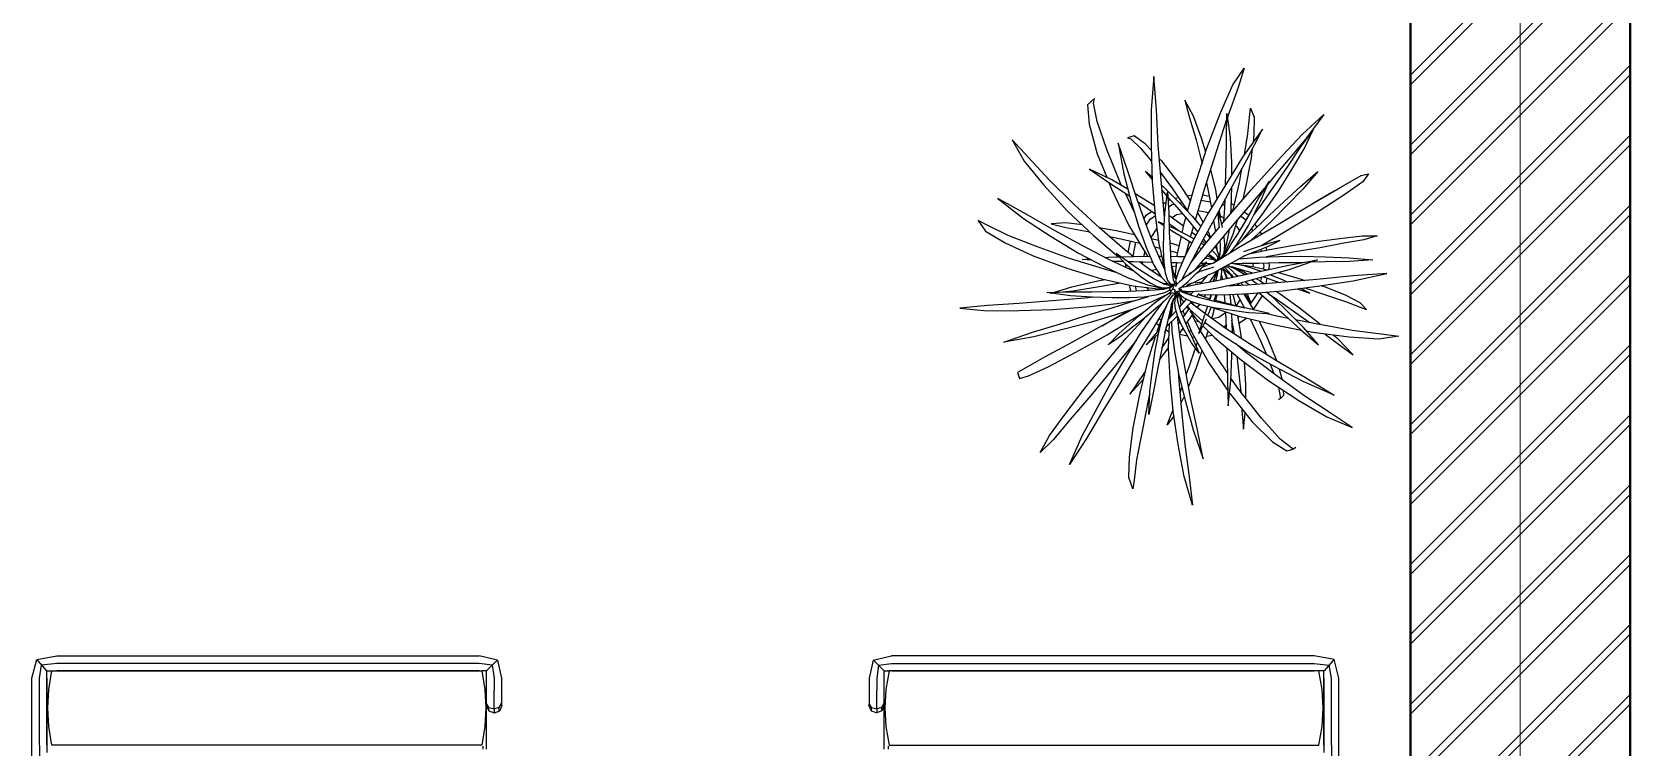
# Model space of a CAD drawing. Header units: millimetres. Extents: x 1531071 to 1560283, y -701792 to -691067.
# Drawn here: x 1546640.1 to 1546931.1, y -696789 to -696658.9 of the extents above; entities that cross this region are included whole.
import ezdxf

# ---------------------------------------------------------------- set-up
doc = ezdxf.new("R2010")
doc.units = ezdxf.units.MM
doc.header["$LTSCALE"] = 20
doc.header["$MEASUREMENT"] = 0
doc.linetypes.add('Dot & Dashed', pattern=[670.277762, 352.777767, -176.388884, 0, -141.111112])
doc.layers.add('mebel', color=21, linetype='Continuous')
doc.layers.add('zelen', color=82, linetype='Continuous')
doc.layers.add('OXLAR', color=6, linetype='Continuous', lineweight=5)
doc.layers.add('wall ext', color=30, linetype='Continuous', lineweight=30)
doc.layers.add('Конструктив - Колонны_Ном._пера__202', color=7, linetype='Continuous', lineweight=0, true_color=0x38637a)
doc.layers.add('Конструктив - Колонны_Ном._пера__28', color=7, linetype='Continuous', lineweight=40, true_color=0xffe4e1)

# ---------------------------------------------------------------- blocks, each defined once
blk = doc.blocks.new('werr')
at = {"layer": 'mebel'}
for p, q in [((1475466.6, -813383.8), (1475475.3, -813349.8)), ((1475475.3, -813349.8), (1475511.7, -813343.3)), ((1475475.3, -813349.8), (1475477.9, -813352.8)), ((1475477.9, -813352.8), (1475493, -813370.2)), ((1475511.6, -813356.8), (1475484.2, -813360)), ((1476281, -813356.8), (1475511.6, -813356.8)), ((1475511.7, -813343.3), (1476281.1, -813343.3)), ((1476304.7, -813360.2), (1476281, -813356.8)), ((1476314.3, -813350.7), (1476281.1, -813343.3)), ((1476311.5, -813353.5), (1476295.2, -813369.8)), ((1476311.5, -813353.5), (1476314.3, -813350.7)), ((1476314.3, -813350.7), (1476321.6, -813383.9)), ((1475466.6, -813505.5), (1475466.6, -813383.8)), ((1475480.1, -813383.9), (1475484.2, -813360)), ((1475480.1, -813505.5), (1475480.1, -813383.9)), ((1475493.6, -813383.9), (1475493.6, -813505.5)), ((1475493.7, -813370.4), (1475502.8, -813370.4)), ((1475493.7, -813505.5), (1475493.7, -813370.4)), ((1475497.1, -813404.1), (1475502.8, -813370.4)), ((1475502.8, -813370.4), (1476285.7, -813370.4)), ((1476281, -813370.3), (1475511.6, -813370.3)), ((1476294.6, -813370.4), (1476285.7, -813370.4)), ((1476285.7, -813370.4), (1476291.5, -813404.1)), ((1476294.6, -813382.8), (1476294.6, -813370.4)), ((1476294.6, -813430), (1476294.6, -813383.8)), ((1476304.7, -813360.2), (1476308.1, -813383.9)), ((1476308.1, -813383.9), (1476308.1, -813406.4)), ((1476321.6, -813383.9), (1476321.6, -813395.1)), ((1475495.2, -813437.9), (1475497.1, -813404.1)), ((1476291.5, -813404.1), (1476293.4, -813437.9)), ((1476308.1, -813439.6), (1476308.1, -813406.4)), ((1476321.6, -813395.1), (1476321.6, -813406.4)), ((1476321.6, -813406.4), (1476321.6, -813430)), ((1475497.1, -813471.7), (1475495.2, -813437.9)), ((1476293.4, -813437.9), (1476291.5, -813471.7)), ((1476294.6, -813430), (1476294.6, -813433.4)), ((1476298.5, -813436.8), (1476294.6, -813430)), ((1476294.6, -813433.4), (1476298.6, -813443)), ((1476294.6, -813433.5), (1476298.6, -813443)), ((1476294.6, -813513), (1476294.6, -813433.5)), ((1476298.5, -813436.8), (1476308.1, -813439.6)), ((1476298.6, -813443), (1476298.5, -813436.8)), ((1476298.6, -813443), (1476308.1, -813446.9)), ((1476303.8, -813445.1), (1476308.1, -813446.9)), ((1476317.6, -813436.8), (1476308.1, -813439.6)), ((1476308.1, -813439.6), (1476308.1, -813446.9)), ((1476308.1, -813446.9), (1476308.2, -813446.9)), ((1476308.1, -813446.9), (1476309, -813446.9)), ((1476309, -813446.9), (1476318.5, -813442.9)), ((1476317.6, -813436.8), (1476321.6, -813430)), ((1476317.7, -813442.9), (1476317.6, -813436.8)), ((1476318.5, -813442.9), (1476317.7, -813442.9)), ((1476322.4, -813433.4), (1476318.5, -813442.9)), ((1476321.6, -813430), (1476321.6, -813433.4)), ((1476322.4, -813433.4), (1476321.6, -813431.3)), ((1476321.6, -813433.4), (1476322.4, -813433.4)), ((1475502.8, -813505.5), (1475497.1, -813471.7)), ((1476291.5, -813471.7), (1476285.7, -813505.5)), ((1475466.6, -815176.2), (1475466.6, -813505.5)), ((1475480.1, -813505.5), (1475480.1, -815176.2)), ((1475493.7, -813505.5), (1475493.7, -813518.8)), ((1476285.7, -813505.5), (1475502.8, -813505.5)), ((1476287.4, -813507.7), (1476287.4, -813513))]:
    blk.add_line(p, q, dxfattribs=at)
blk = doc.blocks.new('z_47')
for p, q in [((0.81, 6.417), (1.156, 6.921)), ((1.156, 6.921), (0.971, 6.335)), ((-1.584, 6.665), (-1.672, 5.658)), ((-1.509, 5.66), (-1.584, 6.665)), ((0.438, 5.562), (0.81, 6.417)), ((0.971, 6.335), (0.659, 5.468)), ((-3.384, 6.003), (-3.602, 5.808)), ((-3.42, 5.86), (-3.384, 6.003)), ((-3.312, 5.308), (-3.42, 5.86)), ((-0.651, 5.947), (-0.502, 5.419)), ((-0.381, 5.461), (-0.651, 5.947)), ((-3.602, 5.808), (-3.552, 5.227)), ((-1.672, 5.658), (-1.67, 4.571)), ((-1.454, 4.588), (-1.509, 5.66)), ((-0.502, 5.419), (-0.304, 4.75)), ((-0.138, 4.796), (-0.381, 5.461)), ((0.026, 4.489), (0.438, 5.562)), ((0.312, 4.396), (0.629, 5.374)), ((0.614, 4.807), (0.632, 5.545)), ((0.632, 5.545), (0.728, 4.809)), ((0.659, 5.468), (0.648, 5.433)), ((1.271, 4.929), (1.319, 5.438)), ((1.319, 5.438), (1.343, 5.705)), ((1.343, 5.705), (1.455, 5.431)), ((1.455, 5.431), (1.451, 4.91)), ((2.912, 4.904), (3.575, 5.513)), ((3.575, 5.513), (3.025, 4.778)), ((-3.552, 5.227), (-3.304, 4.326)), ((-3.011, 4.449), (-3.312, 5.308)), ((-2.184, 4.871), (-2.382, 4.809)), ((-1.838, 4.613), (-2.184, 4.871)), ((1.709, 5.075), (1.104, 4.217)), ((1.167, 4.306), (1.271, 4.929)), ((1.237, 4.144), (1.709, 5.075)), ((1.451, 4.91), (1.427, 4.675)), ((2.167, 4.105), (2.912, 4.904)), ((3.246, 5.054), (2.869, 4.535)), ((2.975, 4.476), (3.246, 5.054)), ((-5.888, 4.746), (-5.521, 4.102)), ((-5.391, 4.214), (-5.888, 4.746)), ((-2.59, 3.405), (-3.011, 4.449)), ((-2.672, 4.641), (-2.498, 3.716)), ((-2.362, 3.765), (-2.672, 4.641)), ((-2.382, 4.809), (-2.287, 4.773)), ((-2.287, 4.773), (-1.98, 4.488)), ((-1.98, 4.488), (-1.655, 4.095)), ((-1.666, 4.433), (-1.838, 4.613)), ((-1.67, 4.571), (-1.636, 3.481)), ((-1.367, 3.52), (-1.454, 4.588)), ((-0.348, 3.321), (0.026, 4.489)), ((-0.304, 4.75), (-0.124, 4.02)), ((-0.01, 4.376), (-0.138, 4.796)), ((-0.054, 3.253), (0.312, 4.396)), ((0.613, 4.061), (0.614, 4.807)), ((0.728, 4.809), (0.766, 4.056)), ((1.38, 4.202), (1.408, 4.481)), ((3.025, 4.778), (2.33, 3.948)), ((2.869, 4.535), (2.468, 3.934)), ((2.604, 3.848), (2.975, 4.476)), ((-5.521, 4.102), (-4.926, 3.371)), ((-4.762, 3.532), (-5.391, 4.214)), ((-3.304, 4.326), (-3.016, 3.612)), ((-1.42, 4.175), (-1.357, 4.108)), ((-1.357, 4.108), (-0.833, 3.42)), ((1.104, 4.217), (0.563, 3.343)), ((0.592, 3.39), (0.613, 4.061)), ((0.745, 3.256), (1.237, 4.144)), ((0.766, 4.056), (0.774, 3.684)), ((1.229, 3.398), (1.38, 4.202)), ((1.372, 3.233), (2.167, 4.105)), ((2.33, 3.948), (1.867, 3.39)), ((2.468, 3.934), (2.032, 3.311)), ((-4.014, 2.8), (-4.762, 3.532)), ((-3.538, 3.861), (-2.919, 3.431)), ((-2.857, 3.536), (-3.538, 3.861)), ((-2.953, 3.455), (-2.872, 3.255)), ((-2.919, 3.431), (-2.317, 3.035)), ((-2.374, 3.252), (-2.857, 3.536)), ((-2.573, 3.369), (-2.59, 3.405)), ((-2.498, 3.716), (-2.271, 2.866)), ((-2.092, 2.939), (-2.362, 3.765)), ((-1.84, 3.792), (-1.64, 3.62)), ((-1.638, 3.555), (-1.84, 3.792)), ((-1.636, 3.481), (-1.546, 2.466)), ((-1.387, 3.753), (-1.037, 3.294)), ((-1.278, 2.523), (-1.367, 3.52)), ((-0.833, 3.42), (-0.473, 2.887)), ((0.008, 3.446), (0.065, 3.199)), ((0.137, 3.849), (0.28, 3.225)), ((0.826, 2.666), (1.01, 3.455)), ((1.01, 3.455), (1.088, 3.875)), ((1.125, 2.945), (1.229, 3.398)), ((1.909, 3.491), (1.63, 3.043)), ((1.706, 2.995), (1.909, 3.491)), ((2.196, 3.192), (2.604, 3.848)), ((2.862, 3.329), (3.387, 3.783)), ((3.387, 3.783), (2.934, 3.25)), ((4.091, 3.307), (4.703, 3.662)), ((4.756, 3.477), (4.175, 3.068)), ((4.703, 3.662), (4.927, 3.718)), ((4.927, 3.718), (4.756, 3.477)), ((-6.327, 2.97), (-5.545, 2.365)), ((-5.466, 2.496), (-6.327, 2.97)), ((-4.926, 3.371), (-4.204, 2.583)), ((-2.872, 3.255), (-2.351, 2.166)), ((-2.457, 3.128), (-2.173, 2.533)), ((-2.152, 3.122), (-1.572, 2.76)), ((-1.825, 2.201), (-2.092, 2.939)), ((-1.354, 3.374), (-1.305, 3.332)), ((-1.339, 3.208), (-1.188, 3.04)), ((-1.305, 3.332), (-0.837, 2.866)), ((-1.254, 2.521), (-1.171, 3.173)), ((-1.171, 3.173), (-1.134, 2.53)), ((-1.162, 3.011), (-0.951, 2.777)), ((-1.155, 2.903), (-1.099, 2.941)), ((-1.037, 3.294), (-0.559, 2.587)), ((-0.945, 2.973), (-0.835, 2.995)), ((-0.58, 3.046), (-0.418, 3.078)), ((-0.562, 2.579), (-0.348, 3.321)), ((-0.324, 2.316), (-0.054, 3.253)), ((-0.15, 2.92), (0.126, 2.865)), ((-0.104, 3.079), (0.094, 3.039)), ((0.563, 3.343), (0.065, 2.523)), ((0.065, 3.199), (0.16, 2.679)), ((0.28, 3.225), (0.329, 2.957)), ((0.301, 2.426), (0.745, 3.256)), ((0.322, 2.994), (0.348, 2.989)), ((0.567, 2.679), (0.576, 2.94)), ((0.621, 2.357), (1.372, 3.233)), ((0.758, 2.651), (0.782, 3.322)), ((0.855, 2.197), (1.591, 3.056)), ((1.63, 3.043), (1.387, 2.618)), ((1.487, 2.551), (1.706, 2.995)), ((1.591, 3.056), (1.78, 3.285)), ((2.032, 3.311), (1.607, 2.696)), ((1.763, 2.567), (2.196, 3.192)), ((2.373, 2.871), (2.862, 3.329)), ((2.934, 3.25), (2.464, 2.762)), ((3.165, 2.774), (4.091, 3.307)), ((3.259, 2.832), (3.695, 3.086)), ((4.175, 3.068), (3.292, 2.49)), ((3.695, 3.086), (3.889, 3.201)), ((3.889, 3.201), (3.896, 3.194)), ((-4.607, 1.999), (-5.466, 2.496)), ((-4.204, 2.583), (-3.405, 1.833)), ((-3.231, 2.063), (-4.014, 2.8)), ((-2.271, 2.866), (-2.045, 2.102)), ((-2.065, 2.863), (-1.589, 2.532)), ((-1.881, 2.356), (-1.805, 2.469)), ((-1.805, 2.469), (-1.649, 2.573)), ((-1.686, 2.35), (-1.543, 2.446)), ((-1.589, 2.532), (-1.55, 2.504)), ((-1.546, 2.466), (-1.433, 1.595)), ((-1.303, 2.805), (-1.21, 2.867)), ((-1.287, 2.617), (-1.238, 2.65)), ((-1.282, 2.564), (-1.251, 2.543)), ((-1.282, 1.938), (-1.254, 2.521)), ((-1.26, 2.384), (-1.278, 2.523)), ((-1.144, 2.712), (-1.032, 2.788)), ((-1.134, 2.53), (-1.121, 1.955)), ((-1.132, 2.459), (-0.838, 2.252)), ((-1.034, 2.39), (-0.903, 2.477)), ((-1.032, 2.788), (-0.972, 2.8)), ((-0.951, 2.777), (-0.57, 2.328)), ((-0.903, 2.477), (-0.726, 2.512)), ((-0.837, 2.866), (-0.423, 2.434)), ((-0.805, 2.833), (-0.735, 2.847)), ((-0.48, 2.897), (-0.47, 2.9)), ((-0.423, 2.434), (-0.158, 2.119)), ((0.065, 2.523), (-0.34, 1.789)), ((-0.258, 2.545), (-0.091, 2.24)), ((-0.241, 2.602), (0.075, 2.539)), ((-0.099, 1.702), (0.301, 2.426)), ((0.354, 2.526), (0.372, 2.27)), ((0.361, 2.54), (0.444, 2.28)), ((0.394, 2.6), (0.417, 2.469)), ((0.417, 2.469), (0.43, 2.325)), ((0.419, 2.454), (0.543, 2.371)), ((0.496, 2.791), (0.513, 2.788)), ((0.513, 2.788), (0.569, 2.75)), ((0.534, 2.254), (0.567, 2.679)), ((0.747, 2.503), (0.758, 2.651)), ((0.756, 2.626), (0.808, 2.591)), ((0.764, 2.819), (0.849, 2.762)), ((0.802, 2.568), (0.826, 2.666)), ((1.053, 2.427), (1.167, 2.35)), ((1.387, 2.618), (1.16, 2.24)), ((1.161, 2.554), (1.287, 2.469)), ((1.282, 2.152), (1.487, 2.551)), ((1.287, 2.469), (1.293, 2.461)), ((1.352, 2.003), (1.763, 2.567)), ((1.607, 2.696), (1.453, 2.485)), ((1.495, 2.058), (1.909, 2.448)), ((1.909, 2.448), (2.373, 2.871)), ((2.464, 2.762), (2.018, 2.306)), ((2.077, 2.121), (3.165, 2.774)), ((3.292, 2.49), (2.232, 1.853)), ((3.17, 2.777), (3.259, 2.832)), ((-6.919, 2.296), (-6.692, 1.975)), ((-6.61, 2.136), (-6.919, 2.296)), ((-6.692, 1.975), (-6.103, 1.623)), ((-6.004, 1.844), (-6.61, 2.136)), ((-5.545, 2.365), (-4.703, 1.818)), ((-4.256, 2.225), (-4.703, 2.196)), ((-4.703, 2.196), (-4.263, 2.089)), ((-3.761, 1.544), (-4.607, 1.999)), ((-4.263, 2.089), (-3.593, 1.961)), ((-3.757, 2.163), (-4.256, 2.225)), ((-3.593, 1.961), (-3.526, 1.946)), ((-3.257, 2.088), (-2.727, 2)), ((-2.466, 1.412), (-3.231, 2.063)), ((-2.727, 2), (-2.177, 1.877)), ((-2.351, 2.166), (-1.795, 1.246)), ((-2.045, 2.102), (-1.806, 1.457)), ((-1.589, 1.564), (-1.825, 2.201)), ((-1.811, 2.164), (-1.686, 2.35)), ((-1.669, 1.782), (-1.492, 2.048)), ((-1.457, 2.263), (-1.272, 2.143)), ((-1.27, 2.185), (-1.457, 2.263)), ((-1.127, 2.207), (-0.974, 2.1)), ((-1.125, 2.125), (-1, 2.073)), ((-1.123, 2.046), (-1.051, 1.999)), ((-1.121, 1.955), (-1.093, 1.458)), ((-1.051, 1.999), (-0.678, 1.776)), ((-1, 2.073), (-0.607, 1.874)), ((-0.974, 2.1), (-0.819, 1.981)), ((-0.838, 2.252), (-0.684, 2.135)), ((-0.726, 1.935), (-0.668, 2.21)), ((-0.668, 2.21), (-0.618, 2.384)), ((-0.57, 2.328), (-0.251, 1.95)), ((-0.47, 1.801), (-0.383, 2.107)), ((-0.43, 1.943), (-0.312, 1.853)), ((-0.035, 1.576), (0.394, 2.087)), ((0.053, 1.978), (0.061, 1.963)), ((0.061, 1.963), (0.137, 1.781)), ((0.212, 1.431), (0.855, 2.197)), ((0.226, 2.292), (0.28, 1.951)), ((0.372, 2.27), (0.395, 2.079)), ((0.444, 2.28), (0.485, 2.082)), ((0.467, 2.173), (0.621, 2.357)), ((0.632, 1.609), (0.705, 2.018)), ((0.818, 1.888), (0.953, 2.311)), ((0.897, 2.135), (0.93, 2.113)), ((0.93, 2.113), (1.012, 1.99)), ((1.16, 2.24), (0.962, 1.905)), ((1.083, 1.814), (1.282, 2.152)), ((1.091, 1.69), (1.352, 2.003)), ((1.132, 1.728), (1.495, 2.058)), ((1.167, 2.35), (1.198, 2.305)), ((1.372, 1.706), (2.077, 2.121)), ((1.377, 2.037), (1.413, 1.984)), ((1.481, 2.179), (1.536, 2.097)), ((2.018, 2.306), (1.599, 1.912)), ((1.636, 1.947), (1.677, 1.885)), ((-6.103, 1.623), (-5.25, 1.226)), ((-5.146, 1.51), (-6.004, 1.844)), ((-4.15, 1.149), (-5.146, 1.51)), ((-4.703, 1.818), (-3.869, 1.311)), ((-2.978, 1.13), (-3.761, 1.544)), ((-3.405, 1.833), (-2.655, 1.194)), ((-2.94, 1.816), (-2.774, 1.779)), ((-2.774, 1.779), (-2.015, 1.611)), ((-2.365, 1.331), (-2.296, 1.673)), ((-2.219, 1.214), (-2.135, 1.637)), ((-2.198, 1.882), (-2.188, 1.896)), ((-1.806, 1.457), (-1.584, 0.943)), ((-1.66, 1.757), (-1.447, 1.704)), ((-1.368, 1.056), (-1.589, 1.564)), ((-1.56, 1.5), (-1.402, 1.46)), ((-1.433, 1.595), (-1.279, 0.935)), ((-1.293, 1.433), (-1.282, 1.938)), ((-1.102, 1.618), (-0.993, 1.59)), ((-1.093, 1.458), (-1.07, 1.047)), ((-0.993, 1.59), (-0.813, 1.532)), ((-0.864, 1.288), (-0.751, 1.82)), ((-0.678, 1.776), (-0.43, 1.618)), ((-0.34, 1.789), (-0.658, 1.186)), ((-0.619, 1.271), (-0.507, 1.667)), ((-0.607, 1.874), (-0.364, 1.744)), ((-0.47, 1.004), (-0.035, 1.576)), ((-0.413, 1.107), (-0.099, 1.702)), ((-0.312, 1.853), (-0.307, 1.849)), ((-0.216, 1.481), (-0.142, 1.435)), ((-0.145, 1.615), (-0.051, 1.555)), ((-0.115, 1.672), (-0.025, 1.589)), ((-0.084, 1.731), (0.001, 1.619)), ((0.012, 1.905), (0.121, 1.762)), ((0.217, 1.007), (0.982, 1.477)), ((0.276, 1.508), (0.319, 1.43)), ((0.319, 1.559), (0.33, 1.395)), ((0.434, 1.565), (0.426, 1.686)), ((0.432, 1.402), (0.434, 1.565)), ((0.534, 1.815), (0.541, 1.779)), ((0.537, 1.29), (0.632, 1.609)), ((0.541, 1.779), (0.554, 1.578)), ((0.554, 1.578), (0.552, 1.414)), ((0.603, 1.368), (0.818, 1.888)), ((0.785, 1.627), (0.647, 1.403)), ((0.744, 1.33), (0.906, 1.534)), ((0.962, 1.905), (0.785, 1.627)), ((0.843, 1.456), (1.132, 1.728)), ((0.906, 1.534), (1.083, 1.814)), ((0.982, 1.477), (1.364, 1.702)), ((1.158, 1.771), (1.166, 1.76)), ((1.607, 1.508), (1.341, 1.423)), ((1.599, 1.912), (1.365, 1.7)), ((1.513, 1.834), (1.535, 1.802)), ((1.904, 1.604), (1.607, 1.508)), ((1.619, 1.414), (1.916, 1.534)), ((2.232, 1.853), (1.694, 1.536)), ((1.794, 1.595), (1.799, 1.57)), ((1.814, 1.493), (1.832, 1.401)), ((2.235, 1.688), (1.904, 1.604)), ((1.916, 1.534), (2.235, 1.688)), ((1.927, 1.422), (2.662, 1.551)), ((2.662, 1.551), (3.419, 1.677)), ((3.466, 1.473), (2.694, 1.344)), ((3.419, 1.677), (4.135, 1.768)), ((4.184, 1.607), (3.466, 1.473)), ((4.135, 1.768), (4.739, 1.835)), ((4.783, 1.715), (4.184, 1.607)), ((4.739, 1.835), (5.193, 1.83)), ((5.193, 1.83), (4.783, 1.715)), ((-5.25, 1.226), (-4.23, 0.856)), ((-3.119, 0.831), (-4.15, 1.149)), ((-3.869, 1.311), (-3.075, 0.891)), ((-3.761, 1.116), (-3.538, 1.135)), ((-3.469, 1.099), (-3.761, 1.116)), ((-3.066, 1.177), (-2.978, 1.184)), ((-2.978, 1.184), (-2.641, 1.195)), ((-2.282, 0.799), (-2.978, 1.13)), ((-2.849, 1.069), (-2.517, 1.062)), ((-2.735, 1.296), (-2.454, 0.994)), ((-2.394, 1.07), (-2.735, 1.296)), ((-2.584, 1.196), (-2.208, 1.208)), ((-2.211, 1.208), (-2.466, 1.412)), ((-2.454, 0.994), (-2.177, 0.755)), ((-2.435, 0.978), (-2.446, 0.923)), ((-2.099, 0.857), (-2.394, 1.07)), ((-2.38, 1.06), (-2.219, 1.057)), ((-2.219, 1.057), (-1.625, 1.038)), ((-2.208, 1.208), (-1.703, 1.219)), ((-2.015, 1.05), (-1.804, 0.88)), ((-1.929, 0.981), (-1.916, 1.047)), ((-1.883, 1.215), (-1.856, 1.348)), ((-1.795, 1.246), (-1.773, 1.217)), ((-1.635, 1.038), (-1.612, 1.009)), ((-1.44, 1.222), (-1.346, 1.221)), ((-1.243, 0.787), (-1.368, 1.056)), ((-1.357, 1.032), (-1.301, 1.031)), ((-1.348, 1.032), (-1.27, 0.912)), ((-1.27, 1.018), (-1.293, 1.433)), ((-1.231, 0.698), (-1.27, 1.018)), ((-1.089, 1.382), (-1.078, 1.379)), ((-1.079, 1.216), (-0.855, 1.212)), ((-1.078, 1.379), (-0.857, 1.323)), ((-1.07, 1.047), (-1.032, 0.729)), ((-1.067, 1.027), (-0.889, 1.024)), ((-1.061, 0.97), (-0.962, 0.578)), ((-0.897, 1.024), (-0.94, 0.672)), ((-0.889, 1.024), (-0.728, 1.018)), ((-0.874, 1.213), (-0.864, 1.288)), ((-0.855, 1.212), (-0.648, 1.205)), ((-0.658, 1.186), (-0.848, 0.734)), ((-0.649, 0.677), (-0.413, 1.107)), ((-0.624, 1.252), (-0.619, 1.271)), ((-0.621, 1.263), (-0.618, 1.262)), ((-0.568, 1.453), (-0.524, 1.439)), ((-0.366, 1.197), (-0.36, 1.195)), ((-0.366, 1.196), (-0.34, 1.195)), ((-0.34, 1.195), (-0.326, 1.193)), ((-0.306, 0.843), (0.212, 1.431)), ((-0.281, 1.357), (-0.22, 1.332)), ((0.026, 1.036), (-0.263, 0.854)), ((-0.186, 0.796), (0.026, 1.036)), ((-0.165, 1.003), (-0.028, 1.002)), ((-0.028, 1.159), (0.031, 1.152)), ((-0.004, 1.001), (0.164, 0.994)), ((0.031, 1.152), (0.242, 1.104)), ((0.033, 1.228), (0.115, 1.193)), ((0.073, 1.274), (0.183, 1.172)), ((0.073, 0.961), (0.201, 1.007)), ((0.078, 1.28), (0.097, 1.266)), ((0.097, 1.266), (0.235, 1.165)), ((0.115, 1.193), (0.211, 1.111)), ((0.179, 1.394), (0.193, 1.384)), ((0.183, 1.172), (0.218, 1.11)), ((0.193, 1.384), (0.312, 1.258)), ((0.201, 1.007), (0.242, 1.022)), ((0.232, 0.725), (1.164, 1.225)), ((0.235, 1.165), (0.301, 1.093)), ((0.242, 1.104), (0.284, 1.053)), ((0.292, 1.088), (0.27, 1.07)), ((0.284, 1.053), (0.283, 1.047)), ((0.292, 1.088), (0.292, 1.104)), ((0.301, 1.093), (0.292, 1.088)), ((0.295, 1.055), (0.301, 1.093)), ((0.333, 1.1), (0.296, 1.055)), ((0.312, 1.258), (0.359, 1.163)), ((0.319, 1.43), (0.383, 1.235)), ((0.322, 1.077), (0.329, 1.075)), ((0.359, 1.163), (0.333, 1.1)), ((0.333, 1.102), (0.351, 1.089)), ((0.354, 1.124), (0.34, 1.115)), ((0.353, 1.123), (0.388, 1.121)), ((0.383, 1.235), (0.354, 1.124)), ((0.359, 1.145), (0.417, 1.13)), ((0.368, 1.175), (0.424, 1.318)), ((0.371, 1.142), (0.407, 1.19)), ((0.419, 1.147), (0.371, 1.142)), ((0.371, 1.122), (0.388, 1.112)), ((0.388, 1.121), (0.393, 1.136)), ((0.407, 1.19), (0.427, 1.277)), ((0.479, 1.196), (0.419, 1.147)), ((0.424, 1.318), (0.43, 1.352)), ((0.427, 1.277), (0.432, 1.402)), ((0.444, 1.146), (0.474, 1.193)), ((0.534, 1.244), (0.45, 1.154)), ((0.45, 1.154), (0.453, 1.152)), ((0.523, 1.286), (0.479, 1.196)), ((0.59, 1.323), (0.485, 1.21)), ((0.485, 1.21), (0.537, 1.29)), ((0.552, 1.414), (0.523, 1.286)), ((0.533, 1.261), (0.603, 1.368)), ((0.647, 1.403), (0.534, 1.244)), ((0.75, 1.002), (0.885, 0.988)), ((0.826, 0.994), (1.091, 1.001)), ((0.842, 0.994), (0.882, 0.988)), ((0.885, 0.988), (1.149, 0.933)), ((0.89, 0.987), (1.403, 0.902)), ((0.992, 1.133), (1.121, 1.149)), ((1.091, 1.001), (1.589, 1.005)), ((1.121, 1.149), (1.619, 1.189)), ((1.128, 1.221), (1.356, 1.305)), ((1.341, 1.423), (1.132, 1.347)), ((1.164, 1.225), (1.209, 1.251)), ((1.303, 1.285), (1.927, 1.422)), ((1.347, 1.302), (1.349, 1.295)), ((1.356, 1.305), (1.619, 1.414)), ((1.407, 1.003), (1.423, 0.923)), ((1.589, 1.005), (2.196, 1.021)), ((1.619, 1.189), (2.219, 1.205)), ((1.658, 1.429), (1.671, 1.366)), ((1.759, 0.923), (1.742, 1.009)), ((1.944, 1.213), (1.826, 1.195)), ((1.872, 1.202), (1.873, 1.196)), ((1.927, 0.923), (1.909, 1.013)), ((2.694, 1.344), (1.944, 1.213)), ((2.196, 1.021), (2.882, 1.029)), ((2.219, 1.205), (2.894, 1.214)), ((2.46, 0.934), (3.382, 1.105)), ((3.382, 1.105), (2.511, 0.805)), ((2.882, 1.029), (2.992, 1.032)), ((2.894, 1.214), (3.614, 1.196)), ((3.612, 1.049), (3.187, 1.038)), ((4.35, 1.06), (3.612, 1.049)), ((3.614, 1.196), (4.346, 1.171)), ((4.346, 1.171), (5.058, 1.101)), ((5.058, 1.101), (4.35, 1.06)), ((-4.23, 0.856), (-3.177, 0.532)), ((-3.285, 0.464), (-3.075, 0.51)), ((-3.177, 0.532), (-2.215, 0.322)), ((-2.696, 0.711), (-3.119, 0.831)), ((-3.075, 0.891), (-2.369, 0.556)), ((-2.446, 0.923), (-2.435, 0.872)), ((-2.369, 0.556), (-1.777, 0.345)), ((-2.17, 0.749), (-2.282, 0.799)), ((-2.258, 0.824), (-2.25, 0.785)), ((-2.177, 0.755), (-1.929, 0.555)), ((-1.832, 0.684), (-2.099, 0.857)), ((-1.929, 0.555), (-1.7, 0.408)), ((-1.605, 0.539), (-1.832, 0.684)), ((-1.804, 0.88), (-1.364, 0.588)), ((-1.667, 0.79), (-1.577, 0.807)), ((-1.409, 0.435), (-1.605, 0.539)), ((-1.584, 0.943), (-1.364, 0.587)), ((-1.577, 0.807), (-1.507, 0.819)), ((-1.413, 0.621), (-1.387, 0.625)), ((-1.364, 0.587), (-1.171, 0.388)), ((-1.279, 0.935), (-1.251, 0.864)), ((-1.251, 0.864), (-1.276, 0.86)), ((-1.159, 0.481), (-1.231, 0.698)), ((-1.043, 0.901), (-0.909, 0.925)), ((-1.032, 0.729), (-1, 0.507)), ((-1, 0.507), (-0.953, 0.388)), ((-0.992, 0.695), (-0.935, 0.705)), ((-0.962, 0.578), (-0.913, 0.506)), ((-0.94, 0.672), (-0.906, 0.531)), ((-0.848, 0.734), (-0.925, 0.464)), ((-0.919, 0.515), (-0.913, 0.508)), ((-0.675, 0.547), (-0.807, 0.434)), ((-0.742, 0.489), (-0.649, 0.677)), ((-0.488, 0.684), (-0.675, 0.547)), ((-0.544, 0.453), (-0.385, 0.608)), ((-0.42, 0.735), (-0.52, 0.682)), ((-0.52, 0.682), (-0.478, 0.691)), ((-0.263, 0.854), (-0.488, 0.684)), ((-0.408, 0.407), (0.048, 0.633)), ((-0.385, 0.608), (-0.186, 0.796)), ((-0.361, 0.779), (-0.306, 0.843)), ((-0.32, 0.826), (-0.291, 0.832)), ((-0.291, 0.697), (-0.186, 0.761)), ((-0.277, 0.709), (-0.211, 0.746)), ((-0.24, 0.745), (-0.079, 0.793)), ((-0.171, 0.381), (0.046, 0.631)), ((-0.112, 0.879), (-0.089, 0.889)), ((-0.089, 0.889), (0.073, 0.961)), ((-0.079, 0.793), (0.086, 0.841)), ((0.046, 0.631), (0.085, 0.675)), ((0.086, 0.841), (0.212, 0.887)), ((0.097, 0.658), (0.232, 0.725)), ((0.138, 0.479), (0.295, 0.705)), ((0.212, 0.887), (0.234, 0.895)), ((0.221, 0.467), (0.342, 0.756)), ((0.231, 0.456), (0.863, 0.593)), ((0.244, 0.459), (0.267, 0.576)), ((0.295, 0.705), (0.33, 0.777)), ((0.296, 0.47), (0.346, 0.666)), ((0.342, 0.756), (0.341, 0.783)), ((0.346, 0.666), (0.377, 0.803)), ((0.372, 0.8), (0.374, 0.79)), ((0.443, 0.502), (0.46, 0.571)), ((0.474, 0.75), (0.455, 0.844)), ((0.46, 0.571), (0.474, 0.75)), ((0.465, 0.85), (0.537, 0.776)), ((0.465, 0.642), (0.488, 0.543)), ((0.488, 0.543), (0.492, 0.513)), ((0.49, 0.863), (0.707, 0.685)), ((0.53, 0.884), (0.563, 0.872)), ((0.537, 0.889), (0.579, 0.86)), ((0.537, 0.776), (0.621, 0.541)), ((0.552, 0.737), (0.579, 0.705)), ((0.579, 0.86), (0.663, 0.774)), ((0.579, 0.705), (0.642, 0.545)), ((0.583, 0.913), (0.675, 0.869)), ((0.624, 0.935), (0.693, 0.922)), ((0.632, 0.939), (0.812, 0.895)), ((0.663, 0.774), (0.77, 0.649)), ((0.675, 0.869), (0.781, 0.785)), ((0.693, 0.922), (0.94, 0.803)), ((0.707, 0.685), (0.788, 0.576)), ((0.77, 0.649), (0.819, 0.583)), ((0.779, 0.903), (1.142, 0.743)), ((0.781, 0.785), (0.888, 0.661)), ((0.812, 0.895), (1.059, 0.817)), ((0.842, 0.713), (0.971, 0.615)), ((0.863, 0.593), (1.617, 0.747)), ((0.888, 0.661), (0.928, 0.606)), ((0.916, 0.843), (1.171, 0.781)), ((0.94, 0.803), (1.171, 0.656)), ((1.692, 0.577), (0.965, 0.382)), ((1.059, 0.817), (1.375, 0.717)), ((1.142, 0.743), (1.267, 0.675)), ((1.149, 0.933), (1.462, 0.834)), ((1.375, 0.717), (1.41, 0.704)), ((1.377, 0.698), (1.381, 0.715)), ((1.391, 0.496), (1.557, 0.364)), ((1.403, 0.902), (1.858, 0.8)), ((1.423, 0.923), (1.418, 0.899)), ((1.462, 0.834), (1.674, 0.759)), ((1.527, 0.532), (1.644, 0.469)), ((1.617, 0.747), (2.46, 0.934)), ((1.665, 0.454), (1.69, 0.576)), ((2.511, 0.805), (1.692, 0.577)), ((1.738, 0.589), (1.745, 0.587)), ((1.74, 0.827), (1.759, 0.923)), ((1.745, 0.587), (2.17, 0.44)), ((1.82, 0.386), (1.853, 0.55)), ((1.904, 0.811), (1.927, 0.923)), ((1.958, 0.651), (2.235, 0.536)), ((2.199, 0.718), (2.884, 0.518)), ((2.235, 0.536), (2.459, 0.438)), ((3.363, 0.511), (2.268, 0.423)), ((2.884, 0.518), (2.995, 0.481)), ((4.46, 0.621), (3.363, 0.511)), ((5.482, 0.692), (4.46, 0.621)), ((4.464, 0.465), (5.482, 0.692)), ((-4.83, 0.113), (-4.124, 0.138)), ((-4.119, 0.018), (-4.83, 0.113)), ((-4.712, 0.088), (-4.69, 0.095)), ((-4.673, 0.092), (-4.712, 0.088)), ((-4.605, 0.121), (-4.077, 0.285)), ((-4.335, 0.13), (-4.037, 0.164)), ((-4.124, 0.138), (-3.468, 0.136)), ((-3.457, -0.024), (-4.119, 0.018)), ((-4.077, 0.285), (-3.285, 0.464)), ((-4.037, 0.164), (-3.244, 0.3)), ((-3.468, 0.136), (-2.874, 0.148)), ((-3.244, 0.3), (-2.603, 0.406)), ((-2.874, 0.148), (-2.351, 0.155)), ((-2.351, 0.155), (-1.907, 0.176)), ((-2.331, 0.347), (-2.293, 0.158)), ((-2.215, 0.322), (-1.466, 0.226)), ((-2.156, 0.314), (-2.127, 0.166)), ((-1.907, 0.176), (-1.548, 0.192)), ((-1.524, 0.032), (-1.88, -0.023)), ((-1.806, 0.269), (-1.748, 0.183)), ((-1.777, 0.345), (-1.336, 0.247)), ((-1.7, 0.408), (-1.503, 0.304)), ((-1.279, 0.002), (-1.646, -0.169)), ((-1.548, 0.192), (-1.282, 0.22)), ((-1.263, 0.101), (-1.524, 0.032)), ((-1.503, 0.304), (-1.329, 0.256)), ((-1.469, 0.2), (-1.42, 0.207)), ((-1.466, 0.226), (-1.285, 0.239)), ((-1.42, 0.441), (-1.293, 0.396)), ((-1.42, 0.207), (-1.225, 0.253)), ((-1.256, 0.361), (-1.409, 0.435)), ((-1.38, -0.068), (-1.226, 0.038)), ((-1.336, 0.247), (-1.248, 0.254)), ((-1.329, 0.256), (-1.19, 0.252)), ((-1.293, 0.396), (-1.116, 0.375)), ((-1.282, 0.22), (-1.115, 0.262)), ((-1.265, 0.011), (-1.279, 0.002)), ((-1.101, 0.182), (-1.263, 0.101)), ((-1.135, 0.33), (-1.256, 0.361)), ((-1.226, 0.038), (-1.115, 0.109)), ((-1.19, 0.252), (-1.087, 0.29)), ((-1.171, 0.388), (-1.015, 0.352)), ((-1.171, 0.259), (-1.066, 0.266)), ((-1.073, 0.367), (-1.159, 0.481)), ((-1.062, 0.072), (-1.147, -0.018)), ((-1.051, 0.343), (-1.135, 0.33)), ((-1.115, 0.262), (-1.101, 0.182)), ((-1.115, 0.109), (-1.062, 0.072)), ((-1.112, 0.107), (-1.062, 0.138)), ((-1.112, -0.111), (-1.001, 0.041)), ((-1.062, 0.138), (-1.107, 0.219)), ((-1.103, 0.102), (-1.091, 0.113)), ((-1.087, 0.29), (-1.051, 0.343)), ((-1.078, 0.168), (-1.044, 0.181)), ((-0.974, 0.36), (-1.073, 0.367)), ((-1.073, 0.079), (-1.042, 0.111)), ((-1.066, 0.266), (-1.041, 0.358)), ((-1.062, 0.285), (-0.945, 0.348)), ((-1.052, 0.319), (-1.028, 0.314)), ((-1.042, 0.111), (-0.945, 0.082)), ((-0.991, 0.283), (-1.037, 0.188)), ((-1.037, 0.188), (-1.015, 0.217)), ((-1.028, 0.314), (-1.007, 0.357)), ((-0.938, 0.023), (-1.016, -0.179)), ((-1.015, 0.352), (-0.998, 0.362)), ((-1.015, 0.217), (-0.979, 0.221)), ((-1.001, 0.041), (-0.923, 0.054)), ((-0.923, 0.054), (-0.995, -0.092)), ((-0.987, 0.292), (-0.991, 0.283)), ((-0.981, 0.36), (-0.977, 0.33)), ((-0.979, 0.221), (-0.95, 0.198)), ((-0.895, 0.374), (-0.974, 0.36)), ((-0.972, 0.333), (-0.97, 0.337)), ((-0.945, 0.082), (-0.97, 0.046)), ((-0.945, 0.162), (-0.966, 0.133)), ((-0.966, 0.133), (-0.827, 0.156)), ((-0.931, 0.4), (-0.965, 0.418)), ((-0.955, 0.085), (-0.845, 0.153)), ((-0.953, 0.388), (-0.931, 0.4)), ((-0.953, 0.388), (-0.895, 0.374)), ((-0.95, 0.198), (-0.945, 0.162)), ((-0.94, 0.051), (-0.933, 0.072)), ((-0.933, 0.401), (-0.898, 0.413)), ((-0.933, 0.072), (-0.831, 0.106)), ((-0.933, -0.056), (-0.88, 0.043)), ((-0.897, 0.357), (-0.931, 0.307)), ((-0.931, 0.307), (-0.922, 0.292)), ((-0.927, 0.044), (-0.85, 0.088)), ((-0.925, 0.464), (-0.884, 0.387)), ((-0.909, 0.367), (-0.898, 0.373)), ((-0.807, 0.434), (-0.897, 0.357)), ((-0.897, 0.374), (-0.877, 0.385)), ((-0.884, 0.387), (-0.867, 0.382)), ((-0.88, 0.043), (-0.845, 0.096)), ((-0.845, 0.096), (-0.878, 0.022)), ((-0.878, -0.041), (-0.848, 0.086)), ((-0.878, 0.022), (-0.877, -0.093)), ((-0.831, 0.106), (-0.874, -0.104)), ((-0.852, 0.099), (-0.843, 0.12)), ((-0.843, 0.237), (-0.825, 0.233)), ((-0.827, 0.156), (-0.802, 0.162)), ((-0.825, 0.233), (-0.766, 0.264)), ((-0.809, 0.109), (-0.796, 0.122)), ((-0.756, -0.268), (-0.809, 0.109)), ((-0.805, 0.174), (-0.796, 0.231)), ((-0.708, 0.111), (-0.805, 0.174)), ((-0.796, 0.231), (-0.783, 0.16)), ((-0.786, 0.189), (-0.748, 0.212)), ((-0.784, 0.167), (-0.77, 0.171)), ((-0.784, 0.057), (-0.68, -0.046)), ((-0.775, 0.155), (-0.762, 0.203)), ((-0.775, 0.049), (-0.744, -0.096)), ((-0.766, 0.264), (-0.676, 0.341)), ((-0.762, 0.203), (-0.735, 0.128)), ((-0.753, 0.181), (-0.74, 0.198)), ((-0.751, 0.172), (-0.739, 0.196)), ((-0.747, 0.28), (-0.606, 0.296)), ((-0.744, 0.28), (-0.744, 0.282)), ((-0.724, 0.3), (-0.69, 0.286)), ((-0.51, 0.13), (-0.712, 0.151)), ((-0.506, 0.042), (-0.708, 0.111)), ((-0.704, 0.15), (-0.68, 0.101)), ((-0.68, 0.148), (-0.607, 0.076)), ((-0.676, 0.341), (-0.544, 0.453)), ((-0.624, 0.142), (-0.589, 0.116)), ((-0.615, 0.295), (-0.462, 0.389)), ((-0.606, 0.296), (-0.267, 0.364)), ((-0.589, 0.116), (-0.432, 0.094)), ((-0.565, 0.356), (-0.408, 0.407)), ((-0.152, 0.156), (-0.51, 0.13)), ((-0.199, -0.051), (-0.506, 0.042)), ((-0.485, 0.035), (-0.391, 0.139)), ((-0.352, 0.435), (-0.318, 0.409)), ((-0.318, 0.409), (-0.125, 0.434)), ((-0.304, -0.019), (-0.209, 0.084)), ((-0.286, -0.024), (-0.266, 0.008)), ((-0.267, 0.364), (0.231, 0.456)), ((-0.239, 0.051), (0.113, -0.074)), ((-0.237, 0.05), (-0.231, 0.06)), ((-0.227, 0.065), (-0.183, 0.058)), ((-0.183, 0.058), (0.469, 0.04)), ((0.341, 0.247), (-0.152, 0.156)), ((-0.051, -0.016), (-0.017, 0.034)), ((-0.017, 0.034), (-0.006, 0.054)), ((0.097, 0.431), (0.138, 0.479)), ((0.111, -0.124), (0.166, 0.049)), ((0.117, -0.075), (0.15, 0.049)), ((0.213, 0.453), (0.221, 0.467)), ((0.231, -0.152), (0.307, 0.039)), ((0.298, -0.124), (0.333, 0.044)), ((0.307, 0.039), (0.308, 0.045)), ((0.965, 0.382), (0.341, 0.247)), ((0.469, 0.04), (1.316, 0.086)), ((0.543, 0.044), (0.564, -0.195)), ((1.256, 0.34), (0.607, 0.305)), ((0.671, 0.318), (0.673, 0.308)), ((0.719, 0.054), (0.745, -0.244)), ((0.728, 0.331), (0.736, 0.312)), ((0.77, 0.34), (0.787, 0.314)), ((0.806, 0.059), (0.899, -0.285)), ((0.938, 0.376), (0.976, 0.325)), ((1.16, -0.352), (0.938, 0.066)), ((0.964, 0.382), (1.005, 0.326)), ((1.061, 0.407), (1.104, 0.332)), ((1.144, 0.077), (1.439, -0.412)), ((1.151, 0.065), (1.16, 0.078)), ((1.169, 0.078), (1.182, 0.058)), ((1.182, 0.058), (1.364, -0.204)), ((1.193, 0.443), (1.316, 0.345)), ((1.251, 0.067), (1.243, 0.082)), ((1.364, -0.204), (1.251, 0.067)), ((2.268, 0.423), (1.256, 0.34)), ((1.307, 0.344), (1.309, 0.351)), ((1.316, 0.086), (2.312, 0.168)), ((1.339, -0.247), (1.576, 0.107)), ((1.433, -0.403), (1.713, 0.015)), ((1.603, 0.11), (1.904, -0.149)), ((1.644, 0.469), (1.776, 0.382)), ((2.041, -0.047), (1.836, 0.129)), ((1.905, 0.069), (2.089, -0.051)), ((2.127, 0.152), (2.213, 0.096)), ((2.17, 0.44), (2.227, 0.419)), ((2.213, 0.096), (2.826, -0.337)), ((2.312, 0.168), (3.382, 0.305)), ((2.764, 0.226), (3.147, 0.099)), ((3.147, 0.099), (2.875, 0.24)), ((2.992, 0.255), (3.59, 0.058)), ((3.382, 0.305), (4.464, 0.465)), ((3.624, 0.274), (3.485, 0.32)), ((3.59, 0.058), (4.23, -0.157)), ((4.246, 0.02), (3.624, 0.274)), ((4.677, -0.196), (4.246, 0.02)), ((-6.638, -0.276), (-7.479, -0.359)), ((-7.479, -0.359), (-6.642, -0.438)), ((-6.642, -0.438), (-5.676, -0.434)), ((-5.684, -0.218), (-6.638, -0.276)), ((-4.678, -0.134), (-5.684, -0.218)), ((-5.676, -0.434), (-4.651, -0.403)), ((-3.686, -0.055), (-4.678, -0.134)), ((-4.651, -0.403), (-3.642, -0.322)), ((-3.416, -0.026), (-3.686, -0.055)), ((-3.642, -0.322), (-2.715, -0.223)), ((-3.614, -0.577), (-2.884, -0.357)), ((-2.855, -0.052), (-3.457, -0.024)), ((-2.255, -0.413), (-3.169, -0.899)), ((-2.884, -0.357), (-2.255, -0.155)), ((-2.327, -0.045), (-2.855, -0.052)), ((-2.15, -0.371), (-2.786, -0.575)), ((-2.784, -0.677), (-2.343, -0.433)), ((-2.715, -0.223), (-2.16, -0.126)), ((-1.88, -0.023), (-2.327, -0.045)), ((-2.255, -0.155), (-1.753, -0.004)), ((-2.217, -0.392), (-2.255, -0.413)), ((-1.646, -0.169), (-2.15, -0.371)), ((-2.051, -0.605), (-1.794, -0.391)), ((-1.794, -0.391), (-1.573, -0.208)), ((-1.444, -0.303), (-1.666, -0.487)), ((-1.573, -0.208), (-1.38, -0.068)), ((-1.57, -0.525), (-1.283, -0.151)), ((-1.276, -0.144), (-1.444, -0.303)), ((-1.201, -0.303), (-1.38, -0.589)), ((-1.348, -0.706), (-1.228, -0.361)), ((-1.147, -0.018), (-1.276, -0.144)), ((-1.258, -0.393), (-1.243, -0.403)), ((-1.228, -0.361), (-1.112, -0.111)), ((-1.162, -0.714), (-0.923, -0.455)), ((-1.073, -0.338), (-1.154, -0.68)), ((-1.093, -0.639), (-1.047, -0.254)), ((-0.995, -0.092), (-1.073, -0.338)), ((-1.016, -0.179), (-1.053, -0.548)), ((-1.047, -0.254), (-0.977, -0.054)), ((-0.95, -0.197), (-0.933, -0.056)), ((-0.93, -0.379), (-0.95, -0.197)), ((-0.864, -0.588), (-0.93, -0.379)), ((-0.923, -0.455), (-0.91, -0.44)), ((-0.877, -0.093), (-0.838, -0.25)), ((-0.838, -0.25), (-0.773, -0.461)), ((-0.813, -0.331), (-0.597, -0.089)), ((-0.773, -0.461), (-0.671, -0.71)), ((-0.762, -0.488), (-0.439, -0.167)), ((-0.744, -0.096), (-0.677, -0.179)), ((-0.708, -0.436), (-0.652, -0.57)), ((-0.7, -0.639), (-0.518, -0.376)), ((-0.697, -0.153), (-0.686, -0.189)), ((-0.68, -0.046), (-0.473, -0.153)), ((-0.589, -0.317), (-0.53, -0.394)), ((-0.576, -0.304), (-0.506, -0.391)), ((-0.506, -0.391), (-0.101, -0.756)), ((-0.493, -0.442), (-0.328, -0.657)), ((-0.473, -0.153), (-0.168, -0.245)), ((-0.462, -0.19), (-0.451, -0.2)), ((-0.451, -0.2), (-0.013, -0.535)), ((-0.439, -0.167), (-0.436, -0.164)), ((-0.418, -0.225), (-0.388, -0.179)), ((-0.265, -0.343), (-0.195, -0.237)), ((0.204, -0.146), (-0.199, -0.051)), ((-0.168, -0.245), (0.231, -0.339)), ((-0.025, -0.526), (0.055, -0.297)), ((0.053, -0.582), (0.162, -0.323)), ((0.113, -0.074), (0.126, -0.078)), ((0.161, -0.326), (0.992, -0.604)), ((0.698, -0.26), (0.204, -0.146)), ((0.211, -0.544), (0.25, -0.356)), ((0.231, -0.339), (0.716, -0.414)), ((0.247, -0.11), (1.031, -0.32)), ((0.585, -0.468), (0.607, -0.976)), ((1.271, -0.374), (0.698, -0.26)), ((0.716, -0.414), (1.282, -0.489)), ((0.901, -0.285), (0.93, -0.266)), ((0.93, -0.266), (1.033, -0.112)), ((1.031, -0.32), (1.16, -0.352)), ((1.917, -0.522), (1.271, -0.374)), ((1.904, -0.149), (2.378, -0.559)), ((2.483, -0.474), (2.041, -0.047)), ((2.089, -0.051), (2.713, -0.491)), ((2.951, -0.947), (2.483, -0.474)), ((2.826, -0.337), (3.43, -0.816)), ((4.23, -0.157), (4.671, -0.331)), ((4.671, -0.331), (4.863, -0.396)), ((4.863, -0.396), (4.677, -0.196)), ((-5.271, -1.09), (-4.415, -0.831)), ((-4.415, -0.831), (-3.614, -0.577)), ((-3.524, -0.798), (-4.35, -1.01)), ((-3.169, -0.899), (-4.094, -1.412)), ((-2.786, -0.575), (-3.524, -0.798)), ((-3.157, -0.892), (-2.784, -0.677)), ((-3.008, -1.168), (-2.108, -0.618)), ((-2.647, -1.14), (-2.332, -0.858)), ((-2.233, -0.937), (-2.573, -1.2)), ((-2.422, -1.271), (-1.826, -0.62)), ((-2.332, -0.858), (-2.051, -0.605)), ((-1.925, -0.702), (-2.233, -0.937)), ((-2.108, -0.618), (-1.928, -0.502)), ((-1.957, -1.076), (-1.57, -0.525)), ((-1.666, -0.487), (-1.925, -0.702)), ((-1.826, -0.62), (-1.825, -0.619)), ((-1.38, -0.589), (-1.724, -1.165)), ((-1.516, -0.816), (-1.418, -0.882)), ((-1.468, -1.011), (-1.32, -0.627)), ((-1.449, -1.137), (-1.348, -0.706)), ((-1.431, -0.674), (-1.357, -0.724)), ((-1.154, -0.68), (-1.256, -1.114)), ((-1.238, -1.041), (-1.201, -0.919)), ((-1.213, -0.93), (-0.864, -0.59)), ((-1.146, -0.865), (-1.117, -0.884)), ((-1.139, -1.584), (-1.116, -0.836)), ((-1.129, -0.677), (-1.077, -0.509)), ((-1.053, -0.548), (-1.052, -0.594)), ((-1.047, -0.768), (-1.039, -1.055)), ((-0.833, -0.95), (-0.873, -0.599)), ((-0.868, -0.637), (-0.842, -0.643)), ((-0.763, -0.836), (-0.864, -0.588)), ((-0.845, -0.847), (-0.792, -0.769)), ((-0.748, -1.576), (-0.833, -0.95)), ((-0.796, -1.116), (-0.693, -0.968)), ((-0.619, -1.108), (-0.763, -0.836)), ((-0.671, -0.71), (-0.544, -1.008)), ((-0.611, -0.85), (-0.406, -0.555)), ((-0.563, -0.781), (-0.432, -1.095)), ((-0.428, -0.586), (-0.245, -0.948)), ((-0.35, -0.74), (-0.259, -0.759)), ((-0.328, -0.657), (-0.133, -0.856)), ((-0.259, -0.759), (-0.234, -0.754)), ((-0.245, -0.948), (-0.189, -1.037)), ((-0.218, -1.13), (-0.069, -0.653)), ((0.001, -0.704), (-0.218, -1.13)), ((-0.096, -0.893), (0.256, -1.252)), ((-0.069, -0.653), (-0.035, -0.556)), ((0.499, -1.187), (-0.047, -0.797)), ((-0.013, -0.535), (0.582, -0.959)), ((0.007, -0.691), (0.001, -0.704)), ((0.174, -0.668), (0.211, -0.544)), ((0.179, -0.671), (0.385, -0.631)), ((0.385, -0.631), (0.587, -0.495)), ((0.536, -0.926), (0.603, -0.881)), ((0.582, -0.959), (1.313, -1.431)), ((0.766, -0.528), (0.791, -1.093)), ((0.774, -0.723), (0.837, -1.074)), ((0.777, -0.765), (0.782, -0.762)), ((0.785, -0.958), (0.813, -0.939)), ((0.956, -0.591), (1.037, -1.054)), ((0.964, -0.64), (1.012, -0.608)), ((0.992, -0.604), (2.086, -0.87)), ((0.995, -0.817), (1.229, -0.661)), ((1.282, -0.489), (1.917, -0.522)), ((1.332, -0.686), (1.665, -1.373)), ((1.612, -0.755), (1.853, -1.252)), ((1.846, -0.519), (2.148, -0.592)), ((2.086, -0.87), (2.894, -1.031)), ((2.148, -0.592), (2.488, -0.66)), ((2.378, -0.559), (2.875, -1.015)), ((2.711, -0.705), (3.333, -0.829)), ((2.713, -0.491), (3.127, -0.788)), ((3.406, -1.477), (2.951, -0.947)), ((3.333, -0.829), (4.43, -1.028)), ((3.43, -0.816), (3.476, -0.855)), ((-6.145, -1.392), (-5.271, -1.09)), ((-5.228, -1.226), (-6.145, -1.392)), ((-4.35, -1.01), (-5.228, -1.226)), ((-4.094, -1.412), (-4.908, -1.849)), ((-3.957, -1.694), (-3.008, -1.168)), ((-3.06, -2.032), (-2.422, -1.271)), ((-2.969, -1.469), (-2.647, -1.14)), ((-2.573, -1.2), (-2.969, -1.469)), ((-2.193, -1.431), (-2.844, -2.207)), ((-2.38, -1.76), (-1.957, -1.076)), ((-2.119, -1.338), (-2.193, -1.431)), ((-1.724, -1.165), (-2.152, -1.858)), ((-1.415, -0.993), (-1.822, -1.468)), ((-1.822, -1.468), (-1.451, -1.146)), ((-1.76, -1.94), (-1.532, -1.217)), ((-1.55, -1.649), (-1.449, -1.137)), ((-1.489, -1.08), (-1.468, -1.011)), ((-1.256, -1.114), (-1.358, -1.631)), ((-1.348, -1.575), (-1.129, -1.258)), ((-1.256, -1.113), (-1.238, -1.041)), ((-1.228, -1.008), (-1.123, -1.078)), ((-1.039, -1.055), (-0.955, -1.674)), ((-0.809, -1.133), (-0.796, -1.116)), ((-0.805, -1.154), (-0.562, -1.203)), ((-0.718, -1.004), (-0.668, -1.013)), ((-0.439, -1.414), (-0.619, -1.108)), ((-0.544, -1.008), (-0.382, -1.341)), ((-0.527, -1.042), (-0.448, -1.057)), ((-0.207, -1.729), (-0.439, -1.414)), ((-0.437, -1.228), (-0.35, -1.245)), ((-0.432, -1.095), (0.078, -2.018)), ((-0.382, -1.341), (-0.207, -1.729)), ((-0.306, -1.512), (-0.266, -1.396)), ((-0.179, -1.053), (0.326, -1.857)), ((-0.167, -1.072), (-0.138, -0.974)), ((-0.015, -1.315), (0.061, -1.054)), ((0.016, -1.208), (0.181, -1.176)), ((0.256, -1.252), (1.026, -1.899)), ((1.22, -1.652), (0.499, -1.187)), ((0.791, -1.093), (0.791, -1.094)), ((0.837, -1.074), (0.843, -1.128)), ((1.182, -1.683), (0.902, -1.447)), ((1.037, -1.054), (1.065, -1.271)), ((1.313, -1.431), (2.135, -1.948)), ((1.665, -1.373), (1.819, -1.749)), ((1.853, -1.252), (2.14, -1.951)), ((2.875, -1.015), (3.406, -1.477)), ((3.244, -1.101), (3.05, -1.062)), ((4.339, -1.243), (3.244, -1.101)), ((3.614, -1.149), (3.94, -1.397)), ((3.996, -1.295), (3.861, -1.181)), ((3.94, -1.397), (4.467, -1.778)), ((4.467, -1.778), (3.996, -1.295)), ((5.233, -1.302), (4.339, -1.243)), ((4.43, -1.028), (5.314, -1.142)), ((5.848, -1.214), (5.233, -1.302)), ((5.314, -1.142), (5.848, -1.214)), ((-4.908, -1.849), (-5.476, -2.173)), ((-4.792, -2.142), (-3.957, -1.694)), ((-2.842, -2.535), (-2.38, -1.76)), ((-2.152, -1.858), (-2.622, -2.644)), ((-2.01, -2.975), (-1.76, -1.94)), ((-1.631, -2.233), (-1.55, -1.649)), ((-1.358, -1.631), (-1.478, -2.223)), ((-1.418, -1.926), (-1.287, -1.759)), ((-1.287, -1.759), (-1.139, -1.565)), ((-1.091, -2.491), (-1.139, -1.584)), ((-0.955, -1.674), (-0.824, -2.397)), ((-0.616, -2.307), (-0.748, -1.576)), ((-0.517, -2.144), (-0.324, -1.57)), ((-0.306, -2.188), (-0.125, -1.65)), ((0.326, -1.857), (0.642, -2.318)), ((0.63, -1.566), (0.638, -1.799)), ((0.638, -1.799), (0.644, -2.564)), ((0.751, -2.565), (0.781, -1.809)), ((0.781, -1.809), (0.783, -1.695)), ((0.934, -1.821), (0.945, -1.905)), ((0.945, -1.905), (1.037, -2.725)), ((1.026, -1.899), (1.899, -2.562)), ((1.104, -1.578), (1.111, -1.622)), ((2.073, -2.359), (1.182, -1.683)), ((2.051, -2.119), (1.22, -1.652)), ((-5.476, -2.173), (-5.723, -2.31)), ((-5.723, -2.31), (-5.666, -2.493)), ((-5.666, -2.493), (-5.396, -2.414)), ((-5.396, -2.414), (-4.792, -2.142)), ((-3.705, -2.819), (-3.06, -2.032)), ((-2.844, -2.207), (-3.503, -3.01)), ((-1.892, -2.338), (-2.317, -2.971)), ((-1.838, -2.261), (-1.892, -2.338)), ((-1.708, -2.881), (-1.631, -2.233)), ((-1.478, -2.223), (-1.594, -2.877)), ((-0.85, -2.256), (-0.839, -2.448)), ((-0.824, -2.397), (-0.63, -3.194)), ((-0.462, -3.129), (-0.616, -2.307)), ((-0.601, -2.386), (-0.517, -2.144)), ((-0.534, -2.745), (-0.306, -2.188)), ((0.078, -2.018), (0.652, -2.853)), ((1.151, -1.993), (1.194, -2.682)), ((1.947, -2.061), (1.979, -2.138)), ((1.979, -2.138), (2.051, -2.342)), ((2.945, -2.588), (2.051, -2.119)), ((2.965, -3.009), (2.073, -2.359)), ((2.135, -1.948), (3.015, -2.464)), ((2.217, -2.207), (2.308, -2.53)), ((-4.28, -3.578), (-3.705, -2.819)), ((-3.302, -3.377), (-2.842, -2.535)), ((-2.622, -2.644), (-3.131, -3.473)), ((-2.317, -2.971), (-1.899, -2.514)), ((-1.594, -2.877), (-1.742, -3.582)), ((-1.742, -3.582), (-1.708, -2.881)), ((-1, -3.487), (-1.091, -2.491)), ((-0.839, -2.448), (-0.747, -3.461)), ((-0.792, -2.927), (-0.735, -2.764)), ((0.644, -2.564), (0.665, -3.328)), ((0.665, -3.328), (0.751, -2.565)), ((0.992, -2.828), (0.755, -2.482)), ((1.677, -3.694), (0.992, -2.828)), ((1.037, -2.725), (1.049, -2.9)), ((1.194, -2.682), (1.2, -3.09)), ((1.899, -2.562), (2.812, -3.162)), ((2.194, -2.756), (2.255, -3.104)), ((2.36, -3.004), (2.349, -2.858)), ((3.886, -2.996), (2.945, -2.588)), ((3.015, -2.464), (3.886, -2.996)), ((-3.503, -3.01), (-4.127, -3.743)), ((-3.759, -4.236), (-3.302, -3.377)), ((-2.215, -3.987), (-2.01, -2.975)), ((-1.734, -3.057), (-1.944, -4.092)), ((-1.712, -2.967), (-1.734, -3.057)), ((-0.796, -2.935), (-0.792, -2.927)), ((-0.766, -3.255), (-0.665, -3.048)), ((-0.63, -3.194), (-0.398, -4.05)), ((-0.27, -4.008), (-0.462, -3.129)), ((0.709, -2.937), (0.728, -2.964)), ((0.728, -2.964), (1.396, -3.808)), ((2.199, -3.134), (2.253, -3.091)), ((2.255, -3.104), (2.199, -3.134)), ((2.255, -3.104), (2.36, -3.004)), ((2.812, -3.162), (3.667, -3.661)), ((3.792, -3.553), (2.965, -3.009)), ((-4.749, -4.224), (-4.28, -3.578)), ((-4.127, -3.743), (-4.641, -4.355)), ((-3.131, -3.473), (-3.635, -4.316)), ((-1.183, -3.905), (-1.04, -3.537)), ((-0.977, -3.638), (-1.183, -3.905)), ((-1.04, -3.537), (-1.003, -3.448)), ((-0.847, -4.502), (-1, -3.487)), ((-0.747, -3.461), (-0.643, -4.495)), ((1.084, -3.414), (1.087, -3.461)), ((1.087, -3.461), (1.132, -4.029)), ((1.132, -4.029), (1.189, -3.547)), ((1.396, -3.808), (2.01, -4.412)), ((2.248, -4.334), (1.677, -3.694)), ((3.667, -3.661), (4.43, -3.977)), ((4.43, -3.977), (3.792, -3.553)), ((-5.033, -4.744), (-4.749, -4.224)), ((-4.641, -4.355), (-5.033, -4.744)), ((-4.15, -5.102), (-3.759, -4.236)), ((-3.635, -4.316), (-4.15, -5.102)), ((-2.324, -4.867), (-2.215, -3.987)), ((-1.944, -4.092), (-2.11, -4.967)), ((-0.398, -4.05), (-0.091, -4.929)), ((-0.091, -4.929), (-0.27, -4.008)), ((2.638, -4.639), (2.248, -4.334)), ((-0.665, -5.471), (-0.847, -4.502)), ((-0.643, -4.495), (-0.51, -5.476)), ((2.01, -4.412), (2.454, -4.694)), ((2.454, -4.694), (2.638, -4.639)), ((2.623, -4.628), (2.725, -4.588)), ((2.725, -4.588), (2.638, -4.639)), ((-2.348, -5.5), (-2.324, -4.867)), ((-2.11, -4.967), (-2.188, -5.584)), ((-2.227, -5.84), (-2.348, -5.5)), ((-2.188, -5.584), (-2.227, -5.84)), ((-0.413, -6.333), (-0.665, -5.471)), ((-0.51, -5.476), (-0.413, -6.333))]:
    blk.add_line(p, q)

msp = doc.modelspace()

# ---------------------------------------------------------------- hatches: boundary and pattern name
at = {"layer": 'Конструктив - Колонны_Ном._пера__202', "linetype": 'Continuous'}
h = msp.add_hatch(dxfattribs=at)
h.set_pattern_fill('БЛОКИ_ЭФФЕКТИВНЫЕ', color=1, scale=0.1, style=0, pattern_type=2)
h.set_pattern_definition([(45, (1539827.054, -703107.138), (-6.36396, 6.36396), [])])
h.paths.add_polyline_path([(1546891.14, -696474.89), (1546891.14, -696944.89), (1546931.14, -696944.89), (1546931.14, -696474.89)])
h = msp.add_hatch(dxfattribs=at)
h.set_pattern_fill('БЛОКИ_ЭФФЕКТИВНЫЕ', color=1, scale=0.1, style=0, pattern_type=2)
h.set_pattern_definition([(45, (1540707.054, -703107.138), (-6.36396, 6.36396), [])])
h.paths.add_polyline_path([(1546931.14, -696474.89), (1546931.14, -696944.89), (1546891.14, -696944.89), (1546891.14, -696474.89)])

# ---------------------------------------------------------------- linework, layer by layer
at = {"layer": 'OXLAR', "color": 6, "linetype": 'Dot & Dashed', "ltscale": 0.15}
msp.add_line((1546911.14, -695856.57), (1546911.14, -699160.25), dxfattribs=at)
at = {"layer": 'Конструктив - Колонны_Ном._пера__28', "color": 0, "linetype": 'Continuous', "flags": 128}
for points in [[(1546891.14, -696474.89), (1546891.14, -696944.89)], [(1546931.14, -696944.89), (1546931.14, -696474.89)]]:
    msp.add_lwpolyline(points, dxfattribs=at)

# ---------------------------------------------------------------- block references
at = {"layer": 'wall ext', "color": 0, "lineweight": -3, "yscale": 0.1, "zscale": 0.1}
for p, xscale in [((1399093.45, -615438.12), 0.1), ((1694424.76, -615438.12), -0.1)]:
    msp.add_blockref('werr', p, dxfattribs=dict(at, xscale=xscale))
at = {"layer": 'zelen', "xscale": 6, "yscale": 6, "zscale": 6}
msp.add_blockref('z_47', (1546853.94, -696706.97), dxfattribs=at)

doc.saveas('drawing.dxf')
